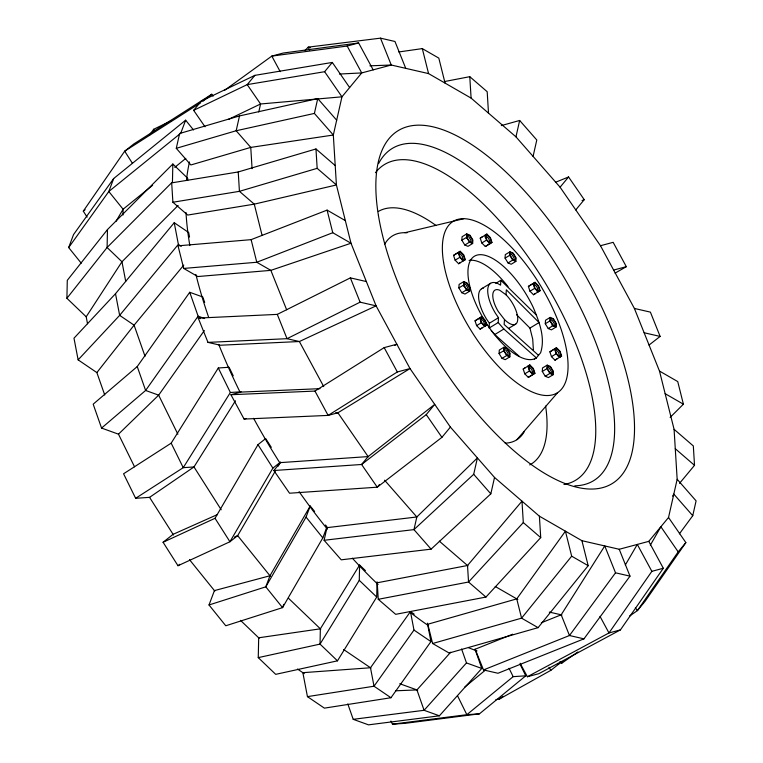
<?xml version="1.0" encoding="UTF-8"?>
<svg xmlns="http://www.w3.org/2000/svg" width="763" height="763" viewBox="0 0 763 763"><rect width="100%" height="100%" fill="white"/><g stroke="black" fill="none" stroke-linecap="round" stroke-linejoin="round"><path stroke-width="1.14" d="M87.526 323.76L86.19 316.779L66.906 298.285L67.287 280.345L107.478 229.558L172.839 164.016L187.698 178.275L187.65 180.516M107.478 229.558L107.097 247.498L66.906 298.285M122.967 215.071L123.091 209.234L108.813 191.503L113.706 178.504L185.647 120.192L193.497 129.948M172.839 164.016L172.448 181.956L107.097 247.498L121.966 261.757L125.714 281.356M377.046 581.768L376.722 597.057L337.475 660.834L275.701 674.349L258.256 657.62L258.686 637.792L320.355 628.817L359.602 565.04L365.42 570.619M320.355 628.817L320.031 644.106L337.475 660.834M258.256 657.62L320.031 644.106L359.268 580.328L359.602 565.04M458.868 287.928L459.088 284.427L463.761 281.595L466.927 282.901L469.874 287.718L469.655 291.208L464.982 294.051L461.815 292.734L458.868 287.928L463.542 285.085L463.761 281.595M461.863 240.211L462.082 236.721L466.765 233.879L469.932 235.195L472.879 240.002L472.659 243.502L467.977 246.335L464.81 245.028L461.863 240.211L466.546 237.379L466.765 233.879M463.58 286.115L463.732 283.75L465.878 284.637L467.872 287.889L467.719 290.255M466.584 238.399L466.737 236.034L468.873 236.921L470.866 240.173L470.723 242.539M483.418 288.09A27.993 11.54 58.8 0 0 486.422 318.934L489.388 323.226L489.083 328.08L498.201 322.549L498.506 317.704L495.54 313.402A27.993 11.54 58.8 0 1 497.428 283.35L500.557 285.152L500.862 280.298L495.797 283.369M499.078 353.546L499.298 350.055L503.981 347.213L507.147 348.529L510.094 353.336L509.875 356.826L505.192 359.669L502.025 358.352L499.078 353.546L503.761 350.713L503.981 347.213M505.077 258.123L505.297 254.623L509.98 251.79L513.146 253.097L516.093 257.913L515.874 261.404L511.191 264.246L508.024 262.93L505.077 258.123L509.76 255.281L509.98 251.79M504.467 319.497A19.924 8.221 58.8 0 0 517.715 319.63A19.924 8.221 58.8 0 0 506.022 294.795L499.679 290.207A19.924 8.221 58.8 0 0 498.334 311.6L504.467 319.497L504.152 324.494L538.487 355.32M506.022 294.795L506.336 289.797L539.06 322.558L529.942 328.09L532.717 339.154L533.385 349.979M507.929 355.873L508.082 353.507L506.088 350.255L503.942 349.368M513.938 260.45L514.081 258.085L512.087 254.832L509.951 253.945M542.293 371.457L542.512 367.957L547.195 365.124L550.361 366.431L553.309 371.238L553.089 374.738L548.406 377.58L545.24 376.264L542.293 371.457L546.966 368.615L547.195 365.124M545.287 323.741L545.516 320.25L550.19 317.408L553.356 318.724L556.303 323.531L556.084 327.022L551.401 329.864L548.235 328.548L545.287 323.741L549.97 320.908L550.19 317.408M551.144 373.784L551.296 371.419L549.303 368.157L547.157 367.27M317.742 98.589L314.394 113.42L333.326 135.022L336.416 184.961L350.999 243.235L376.102 305.858L410.008 368.567L450.399 427.089L494.529 477.447L539.393 516.189L581.921 540.69L619.232 549.274L648.769 541.358L668.531 517.486L677.163 479.269L674.082 429.331L659.49 371.066L634.387 308.443L600.481 245.724L560.09 187.202L515.96 136.854L471.095 98.103L428.568 73.601L391.257 65.017L361.719 72.933L341.958 96.815L333.326 135.022L250.76 147.402L190.874 164.97L176.282 148.318L179.629 133.487L239.515 115.919L317.742 98.589L336.674 120.192M239.515 115.919L236.168 130.75L250.76 147.402L252.076 168.68M258.762 111.98L260.574 103.978L247.212 84.617L254.88 75.356L332.296 62.432L349.626 87.545M324.103 540.29L326.965 527.653L416.827 516.98L477.409 457.905L473.699 474.3L413.966 529.617L324.103 540.29L341.233 559.823L431.095 549.15L490.828 493.842L494.529 477.447M416.827 516.98L413.966 529.617L431.095 549.15M515.96 136.854L519.66 120.459L501.31 125.599M533.079 156.386L536.79 139.991L519.66 120.459M679.404 533.823L692.747 515.702L696.094 500.871L677.163 479.269M81.26 263.197L68.67 247.555L73.553 234.565L113.706 178.504M185.647 120.192L180.764 133.191L108.813 191.503L68.67 247.555M325.524 525.011L326.974 526.813L322.816 537.896L282.548 607.634L225.772 625.774L209.014 604.973L214.422 590.6L269.968 575.76L310.226 506.012L314.594 511.439M269.968 575.76L265.801 586.833L209.014 604.973M283.798 604.315L282.548 607.634L265.801 586.833L306.058 517.085L310.226 506.012M650.334 545.183L660.863 526.747L678.193 551.859L637.363 610.638L629.57 616.056M275.243 471.21L237.665 535.636L229.94 541.749L177.989 565.726L163.082 542.264L215.032 518.296L257.98 444.667L265.696 438.553L271.294 447.347M280.612 462.006L272.896 468.12L229.94 541.749L215.032 518.296M278.228 466.098L279.42 464.057M115.909 221.499L123.091 209.234L152.61 185.304M625.326 564.973L637.305 544.429L651.86 571.334L608.969 632.956L527.395 676.743L520.108 663.257M672.604 496.112L673.815 494.1L692.747 515.702M235.452 400.794L193.983 466.946L149.567 497.352L135.633 498.296L123.568 473.775L171.179 443.16L218.304 367.985L229.053 367.261L233.24 375.787M241.108 391.772L230.369 392.497L183.244 467.671L135.633 498.296M541.329 622.751L561.177 614.816L604.754 545.946L615.522 572.813L630 576.141L583.953 638.85L497.972 673.262L483.494 669.933L475.187 649.218L512.669 634.215M86.19 316.779L121.966 261.757L178.103 205.457M87.096 217.121L83.291 211.132L124.693 151.179L133.754 144.016L211.799 94.23L213.068 96.233M527.395 676.743L538.859 673.672L620.433 629.885L663.314 568.263L648.769 541.358M668.531 517.486L685.861 542.598L645.031 601.368L637.363 610.638L635.36 607.73M149.538 135.118L153.649 129.29L171.789 120.449M134.546 466.813L118.484 434.176L101.565 428.072L93.181 404.18L137.235 366.555L189.739 292.286L202.777 296.988L204.684 302.415M189.739 292.286L198.122 316.178L145.619 390.456L101.565 428.072M204.35 330.532L158.656 395.158L118.484 434.176M427.404 623.133L430.942 641.588L390.971 697.735L374.023 686.223L370.484 667.759L410.456 611.611L414.223 614.177M410.456 611.611L413.985 630.066L374.023 686.223L307.441 696.629L302.863 672.68L370.484 667.759M516.751 598.879L565.421 531.182L571.678 556.179L588.187 565.688L538.087 627.653L449.13 653.023L432.621 643.514L427.795 624.239L516.751 598.879L521.577 618.154L538.087 627.653M615.522 572.813L569.475 635.522L483.494 669.933M104.731 394.986L96.863 372.592L134.097 325.172L183.788 265.104M571.678 556.179L521.577 618.154L432.621 643.514M205.009 126.792L193.649 110.339L201.318 101.069L254.88 75.356M96.863 372.592L78.131 359.859L73.982 338.2L115.509 293.707L174.231 222.71L188.671 232.524L189.548 237.083M174.231 222.71L178.37 244.37L119.648 315.357L78.131 359.859M193.649 110.339L247.212 84.617L324.628 71.703L332.296 62.432M273.85 470.513L280.383 462.616L368.128 456.589L434.729 404.38L426.25 414.624L361.586 464.486L273.85 470.513L289.53 493.222L377.265 487.195L441.92 437.333L450.399 427.089M560.09 187.202L568.569 176.959L584.239 199.668L575.76 209.911M368.128 456.589L361.586 464.486L377.265 487.195L379.44 484.562M560.013 661.55L561.349 663.486L562.751 661.798M678.193 551.859L685.861 542.598M679.518 483.37L694.521 465.335L693.329 445.954L674.082 429.331M467.519 565.507L521.987 501.157L523.304 522.579L540.719 537.619L485.945 597.067L395.673 614.329L378.257 599.298L377.237 582.779L467.519 565.507L468.539 582.026L485.945 597.067M516.875 439.707L557.639 392.649M395.749 690.792L416.941 689.924L450.695 652.203M461.586 648.989L466.479 662.923L424.094 710.296L353.212 719.328L347.804 703.915M353.212 719.328L368.51 724.85L439.393 715.808L481.777 668.445L475.006 649.151M523.304 522.579L468.539 582.026L378.257 599.298M305 50.472L308.29 47.134L380.489 38.15L394.967 41.479L405.735 68.346M670.133 417.409L683.4 404.19L677.735 381.576L659.49 371.066M464.734 687.091L485.63 669.933M520.118 664.315L525.774 675.808L513.165 676.657L466.842 714.693L392.459 724.182L390.923 721.054M392.459 724.182L405.067 723.334L479.45 713.834L525.774 675.808M174.746 167.364L185.81 158.399M202.739 101.403L211.799 94.23M83.291 211.132L85.103 209.701M163.082 542.264L173.087 534.338L217.35 514.596M177.989 565.726L179.81 564.286M495.845 699.642L499.345 699.108L502.96 696.247M499.345 699.108L550.867 670.324L559.928 663.161L557.867 664.306M649.065 345.038L660.129 336.426L650.391 312.124L634.387 308.443M224.77 90.196L271.809 56.1L283.273 53.029L358.639 42.957L373.183 69.862M561.349 663.486L577.915 651.964M465.287 259.62L458.649 263.721L455.12 260.183L453.546 255.386L460.184 251.294L463.713 254.823L465.287 259.62L463.332 260.879L459.803 257.35L458.229 252.553L460.184 251.294M480.232 238.18L486.87 234.079L490.399 237.617L491.973 242.415L485.335 246.506L481.806 242.977L480.232 238.18L482.187 236.921M486.87 234.079L484.915 235.347L486.489 240.135L490.018 243.674M485.068 237.083L486.393 236.234L488.778 238.619L489.846 241.861L488.52 242.72M461.844 259.925L463.16 259.077L462.101 255.834L459.707 253.44M458.649 263.721L460.604 262.453M485.335 246.506L491.973 242.415M486.775 325.048L480.137 329.149L476.608 325.62L475.034 320.822L481.672 316.721L485.201 320.26L486.775 325.048L484.82 326.316L481.291 322.778L479.717 317.98L481.672 316.721M540.137 290.636L533.499 294.737L529.97 291.199L528.397 286.402L535.035 282.31L538.564 285.839L540.137 290.636L538.182 291.895L534.653 288.366L533.079 283.569L535.035 282.31M483.322 325.362L484.648 324.504L483.58 321.261L481.195 318.867M536.685 290.941L538.01 290.093L536.942 286.85L534.558 284.456M480.137 329.149L482.092 327.89M533.499 294.737L535.454 293.478M523.199 369.044L529.837 364.943L533.366 368.481L534.939 373.279L528.301 377.37L524.772 373.841L523.199 369.044L525.154 367.785M561.625 356.063L554.987 360.165L551.458 356.636L549.885 351.838L556.513 347.737L560.052 351.276L561.625 356.063L559.67 357.332L556.132 353.794L554.558 348.996L556.513 347.737M529.837 364.943L527.882 366.211L529.455 370.999L532.984 374.538M531.487 373.584L532.812 372.735L531.744 369.483L529.36 367.098M558.173 356.378L559.498 355.52L558.43 352.277L556.036 349.883M528.301 377.37L534.939 373.279M554.987 360.165L556.942 358.906M200.745 102.681L124.693 151.179L132.323 163.177M314.976 391.076L328.128 415.406L397.332 371.962L410.008 368.567L337.895 412.793L328.128 415.406L244.074 419.059L230.922 394.729L314.976 391.076L384.18 347.623L396.855 344.227L394.824 345.477M464.81 245.028L469.493 242.186L472.659 243.502M453.546 255.386L458.229 252.553M481.806 242.977L486.489 240.135M455.12 260.183L459.803 257.35M508.024 262.93L512.707 260.097L515.874 261.404M461.815 292.734L466.489 289.902L469.655 291.208M481.51 288.815L490.619 283.283M528.397 286.402L533.079 283.569M475.034 320.822L479.717 317.98M529.97 291.199L534.653 288.366M476.608 325.62L481.291 322.778M489.388 323.226L498.506 317.704M491.21 330.503L494.758 334.547L503.866 329.015L536.351 357.904L540.633 352.725C545.535 337.427 539.117 321.5 533.232 307.432A59.533 24.55 58.8 0 0 478.201 254.852A59.533 24.55 58.8 0 0 481.978 315.987A59.533 24.55 58.8 0 0 536.351 357.904L534.319 359.135M508.568 328.433L515.654 324.132M548.235 328.548L552.917 325.715L556.084 327.022M502.025 358.352L506.708 355.52L509.875 356.826M549.885 351.838L554.558 348.996M551.458 356.636L556.132 353.794M524.772 373.841L529.455 370.999M545.24 376.264L549.913 373.422L553.089 374.738M615.073 273.144L626.309 266.668L613.156 242.329L600.481 245.724M207.984 342.387L287.031 338.686L360.098 302.167L376.102 305.858L299.373 341.528L220.326 345.229L207.984 342.387L198.246 318.085L277.293 314.385L350.36 277.875L366.364 281.557M228.433 119.409L260.574 103.978L341.958 96.815L324.628 71.703M234.422 537.085L237.665 535.636L270.369 576.256M555.445 182.309L568.569 176.959M582.055 200.564L584.239 199.668M327.089 210.111L332.754 232.715L350.999 243.235L270.846 270.36L197.77 276.54L183.702 268.433L178.037 245.829L251.122 239.649L327.089 210.111L345.343 220.621M332.754 232.715L256.778 262.262L183.702 268.433M315.968 148.957L317.17 168.337L336.416 184.961L254.27 204.15L187.727 215.061L172.886 202.243L171.694 182.862L238.237 171.952L315.968 148.957L335.215 165.581M317.17 168.337L239.429 191.332L172.886 202.243M176.282 148.318L236.168 130.75L314.394 113.42M280.221 71.655L271.809 56.1L347.175 46.028L358.639 42.957M613.643 270.064L626.309 266.668M230.922 394.729L240.688 392.106L320.012 388.663M244.074 419.059L246.249 418.477M651.86 571.334L663.314 568.263M620.433 629.885L608.969 632.956L600.004 616.37M404.962 232.686L463.627 218.752M444.381 81.574L469.779 76.681L487.185 91.713L488.511 113.143M390.971 697.735L324.389 708.14L307.441 696.629M398.811 51.96L422.301 48.603L438.811 58.112L445.067 83.11M479.45 713.834L466.842 714.693L457.59 695.885M339.401 74.04L361.719 72.933L347.175 46.028M335.529 412.897L337.895 412.793L368.271 456.799M369.921 65.828L391.257 65.017L380.489 38.15M310.512 47.649L308.29 47.134L309.597 50.406M644.125 332.744L660.129 336.426M198.246 318.085L200.488 318.6M549.303 612.079L561.902 614.978M583.953 638.85L569.475 635.522L561.177 614.816M198.122 316.178L204.646 318.533M466.479 662.923L481.777 668.445M399.764 683.724L417.685 690.191M439.393 715.808L424.094 710.296L416.941 689.924M550.161 319.563L552.307 320.45L554.3 323.703L554.148 326.068L552.002 325.181M665.145 393.679L683.4 404.19M495.206 586.47L517.829 599.499M178.37 244.37L181.26 246.335M413.985 630.066L430.942 641.588M343.636 649.523L370.894 668.035M297.484 669.027L304.275 673.653M500.862 280.298L536.236 314.928M675.274 448.711L694.521 465.335M439.316 541.148L467.929 565.869M494.758 334.547L519.336 356.407M359.268 580.328L376.722 597.057M288.414 598.192L320.775 629.217M240.507 620.357L259.162 638.25M516.522 314.642L529.942 328.09M498.201 322.549L503.866 329.015M473.699 474.3L490.828 493.842M384.581 480.194L416.712 516.847M306.058 517.085L322.816 537.896M189.491 559.651L214.804 591.077M426.25 414.624L441.92 437.333M548.959 667.329L550.867 670.324M257.98 444.667L272.896 468.12M221.203 509.76L193.983 466.946L183.244 467.671L171.179 443.16M149.567 497.352L173.516 535.006M509.76 255.281L512.707 260.097M549.97 320.908L552.917 325.715M466.546 237.379L469.493 242.186M546.966 368.615L549.913 373.422M463.542 285.085L466.489 289.902M503.761 350.713L506.708 355.52M384.18 347.623L397.332 371.962M323.731 386.593L299.373 341.528L287.031 338.686L277.293 314.385M509.055 668.302L513.165 676.657M153.649 129.29L154.67 131.379M218.304 367.985L230.369 392.497M177.884 434.223L158.656 395.158L145.619 390.456L137.235 366.555M619.232 549.274L630 576.141M350.36 277.875L360.098 302.167M286.65 309.778L270.846 270.36L256.778 262.262L251.122 239.649M145.018 356.283L134.097 325.172L119.648 315.357L115.509 293.707M581.921 540.69L588.187 565.688M422.301 48.603L428.568 73.601M261.986 234.975L254.27 204.15L239.429 191.332L238.237 171.952M539.393 516.189L540.719 537.619M469.779 76.681L471.095 98.103M476.989 650.925A312.172 128.737 58.8 0 1 468.472 647.673M428.596 625.746A312.172 128.737 58.8 0 1 410.456 612.555M378.086 584.525A312.172 128.737 58.8 0 1 352.334 558.192M327.365 529.131A312.172 128.737 58.8 0 1 299.096 491.63M280.069 463.208A312.172 128.737 58.8 0 1 253.602 418.305M240.164 392.382A312.172 128.737 58.8 0 1 218.714 344.361M208.566 317.093A312.172 128.737 58.8 0 1 195.9 274.48M189.834 245.562A312.172 128.737 58.8 0 1 185.981 212.429M186.506 180.182A312.172 128.737 58.8 0 1 189.501 161.947M378.572 163.625A194.25 80.105 58.8 0 1 560.967 272.324A194.25 80.105 58.8 0 1 574.768 485.821M375.444 172.696A184.532 76.1 58.8 0 1 545.497 283.426A184.532 76.1 58.8 0 1 563.943 484.495M378.324 211.456A147.631 60.878 58.8 0 1 436.15 225.581M545.621 406.097A147.631 60.878 58.8 0 1 529.675 464.925M384.628 244.332A119.39 49.233 58.8 0 1 407.08 232.782M524.362 431.505A119.39 49.233 58.8 0 1 505.24 443.141M469.092 260.374A59.533 24.55 58.8 0 1 508.015 286.678M464.247 282.386L464.066 285.305L466.527 289.32L469.169 290.417L469.359 287.498L466.899 283.483L464.247 282.386M467.252 234.67L467.07 237.598L469.531 241.613L472.173 242.71L472.354 239.782L469.894 235.767L467.252 234.67M504.457 348.004L504.276 350.923L506.737 354.938L509.388 356.035L509.57 353.116L507.109 349.101L504.457 348.004M510.466 252.582L510.285 255.5L512.746 259.515L515.387 260.612L515.569 257.694L513.108 253.678L510.466 252.582M547.672 365.916L547.491 368.834L549.951 372.849L552.603 373.946L552.784 371.028L550.323 367.013L547.672 365.916M550.676 318.2L550.495 321.118L552.956 325.133L555.598 326.23L555.788 323.312L553.328 319.296L550.676 318.2M460.442 252.076L458.811 253.135L460.127 257.141L463.074 260.088L464.705 259.038L463.389 255.033L460.442 252.076M487.128 234.87L485.497 235.929L486.813 239.935L489.76 242.882L491.391 241.833L490.075 237.827L487.128 234.87M481.93 317.513L480.289 318.562L481.606 322.568L484.562 325.524L486.193 324.466L484.877 320.46L481.93 317.513M535.292 283.092L533.661 284.151L534.977 288.156L537.925 291.104L539.555 290.054L538.239 286.049L535.292 283.092M530.094 365.735L528.463 366.793L529.78 370.799L532.727 373.746L534.358 372.697L533.041 368.691L530.094 365.735M556.78 348.529L555.14 349.578L556.456 353.584L559.403 356.54L561.043 355.482L559.727 351.476L556.78 348.529M378.41 215.357A206.382 85.113 58.8 0 0 590.877 489.054A206.382 85.113 58.8 0 0 546.451 217.035A206.382 85.113 58.8 0 0 378.41 215.357M443.608 262.539A100.287 41.355 58.8 0 0 546.861 395.539A100.287 41.355 58.8 0 0 525.268 263.359A100.287 41.355 58.8 0 0 443.608 262.539"/></g></svg>
